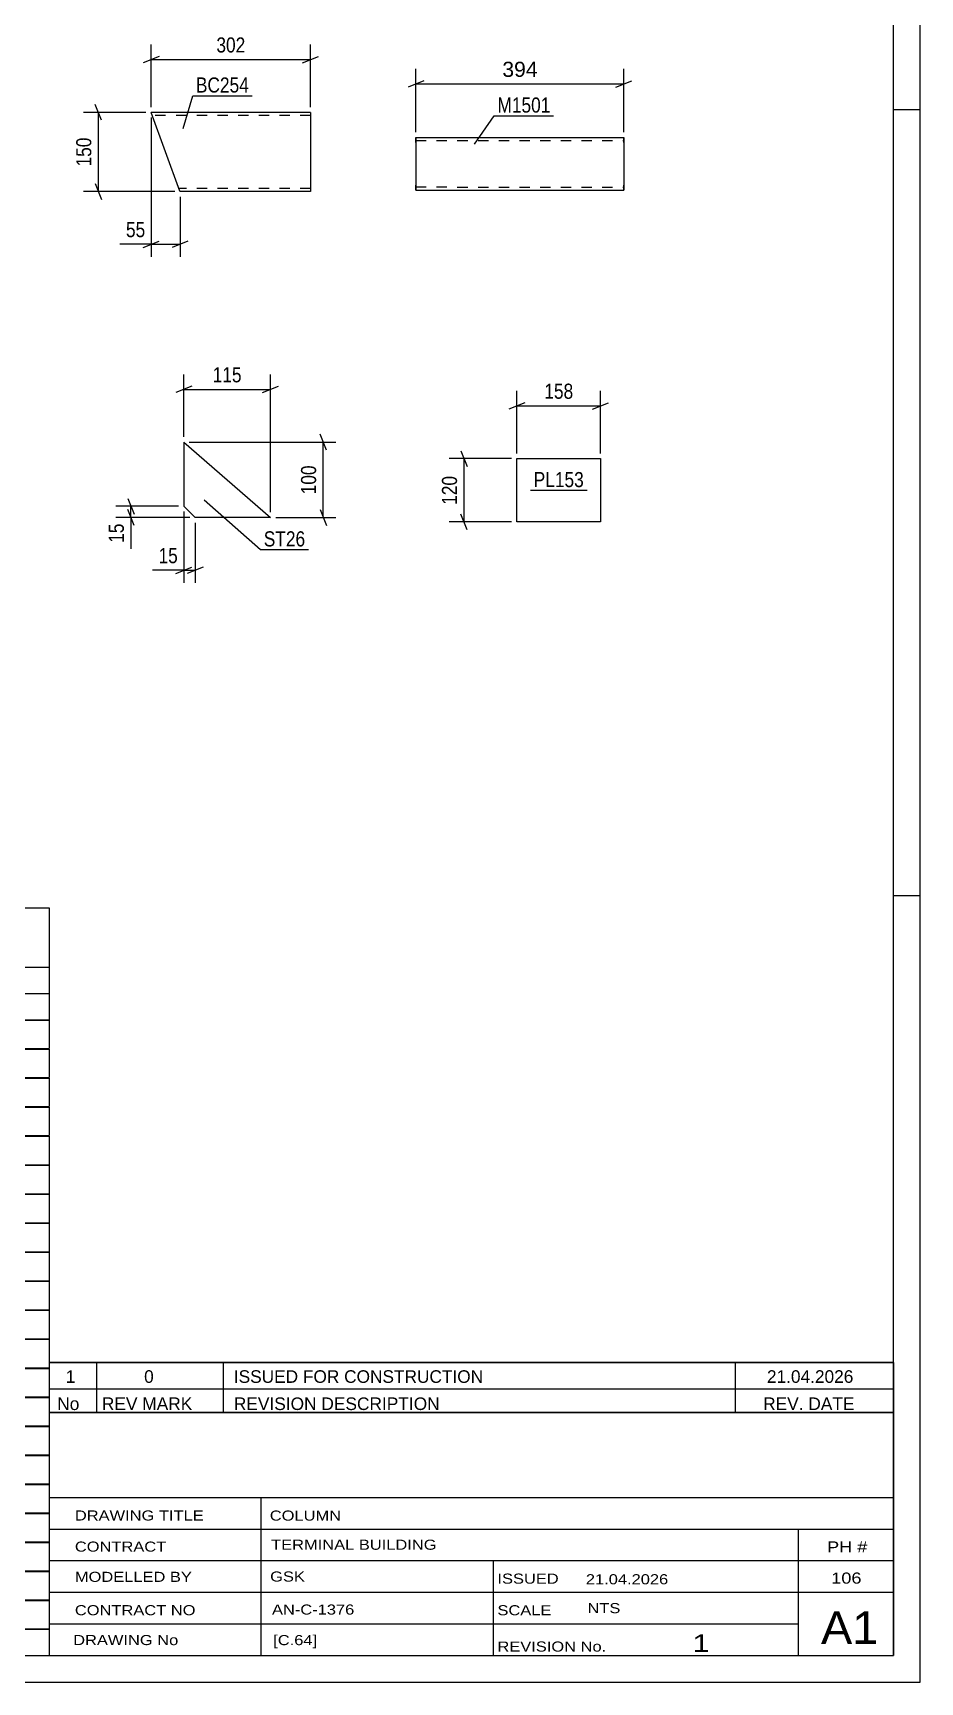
# Model space of a CAD drawing. Header units: millimetres. Extents: x 0 to 841, y 0 to 594.
# Drawn here: x 672.9 to 841, y 0 to 312.5 of the extents above; entities that cross this region are included whole.
import ezdxf

# ---------------------------------------------------------------- set-up
doc = ezdxf.new("R2010")
doc.units = ezdxf.units.MM
doc.linetypes.add('DXK_LINE_DOT2', pattern=[3.9198, 1.9599, -1.9599])
doc.styles.add('Arial', font='ARIAL.TTF', dxfattribs={"height": 0.2})
doc.styles.add('Arial Narrow', font='ARIALN.TTF', dxfattribs={"height": 0.2})

# ---------------------------------------------------------------- blocks, each defined once
blk = doc.blocks.new('Unknown-284856622-1130')
at = {"color": 5, "linetype": 'Continuous'}
for p, q in [((841, 0), (841, 594)), ((836, 5), (836, 589)), ((841, 298), (836, 298)), ((841, 149), (836, 149)), ((5, 5), (836, 5)), ((0, 0), (841, 0))]:
    blk.add_line(p, q, dxfattribs=at)
blk = doc.blocks.new('Part-284856622-6690 - 6686')
at = {"color": 2, "linetype": 'Continuous'}
for p, q in [((764.63, 219.86), (764.63, 231.86)), ((764.63, 231.86), (780.48, 231.86)), ((780.48, 231.86), (780.48, 219.86)), ((780.48, 219.86), (764.63, 219.86))]:
    blk.add_line(p, q, dxfattribs=at)
blk = doc.blocks.new('Part-284856622-6723 - 6717')
at = {"color": 2, "linetype": 'Continuous'}
for p, q in [((745.5, 292.75), (745.5, 292.75)), ((745.5, 292.75), (784.9, 292.74)), ((745.5, 292.66), (745.5, 292.75)), ((745.5, 292.4), (745.5, 292.66)), ((745.5, 292.01), (745.5, 292.4)), ((745.5, 292.01), (745.5, 283.49)), ((784.9, 292.74), (784.9, 292.74)), ((784.9, 292.74), (784.9, 292.65)), ((784.9, 292.65), (784.9, 292.39)), ((784.9, 292.39), (784.9, 292)), ((784.9, 292), (784.9, 283.48)), ((745.5, 283.1), (745.5, 283.49)), ((745.5, 282.84), (745.5, 283.1)), ((745.5, 282.75), (745.5, 282.84)), ((745.5, 282.75), (745.5, 282.75)), ((745.5, 282.75), (784.9, 282.74)), ((784.9, 283.48), (784.9, 283.09)), ((784.9, 283.09), (784.9, 282.83)), ((784.9, 282.83), (784.9, 282.74)), ((784.9, 282.74), (784.9, 282.74))]:
    blk.add_line(p, q, dxfattribs=at)
at = {"color": 7, "linetype": 'DXK_LINE_DOT2'}
for p, q in [((745.5, 292.75), (784.9, 292.74)), ((745.5, 292.75), (745.5, 292.66)), ((745.5, 292.66), (745.5, 292.4)), ((745.5, 292.4), (745.5, 292.01)), ((745.5, 292.15), (745.5, 292.15)), ((745.5, 292.15), (784.9, 292.14)), ((745.5, 292.15), (784.9, 292.14)), ((745.5, 292.1), (745.5, 292.15)), ((745.5, 292.1), (745.5, 292.15)), ((745.5, 292.1), (745.5, 283.72)), ((745.5, 292.01), (745.5, 292.1)), ((745.5, 292.01), (745.5, 283.4)), ((745.5, 291.97), (745.5, 292.01)), ((745.5, 291.78), (745.5, 291.97)), ((745.5, 291.78), (745.5, 283.53)), ((784.9, 292.65), (784.9, 292.74)), ((784.9, 292.39), (784.9, 292.65)), ((784.9, 292.14), (784.9, 292.39)), ((784.9, 292.14), (784.9, 283.71)), ((784.9, 292.14), (784.9, 292.14)), ((784.9, 292.09), (784.9, 292.14)), ((784.9, 292.09), (784.9, 292.14)), ((784.9, 292.09), (784.9, 283.71)), ((784.9, 292), (784.9, 292.09)), ((784.9, 291.96), (784.9, 292)), ((784.9, 291.77), (784.9, 291.96)), ((784.9, 291.77), (784.9, 283.51)), ((745.5, 283.53), (745.5, 283.72)), ((745.5, 283.53), (745.5, 283.4)), ((745.5, 283.4), (745.5, 283.53)), ((745.5, 283.4), (745.5, 283.35)), ((745.5, 283.35), (745.5, 283.4)), ((745.5, 283.4), (745.5, 283.1)), ((745.5, 283.35), (745.5, 283.35)), ((745.5, 283.35), (784.9, 283.34)), ((745.5, 283.35), (784.9, 283.34)), ((745.5, 283.1), (745.5, 282.84)), ((745.5, 282.84), (745.5, 282.75)), ((745.5, 282.75), (784.9, 282.74)), ((784.9, 283.51), (784.9, 283.71)), ((784.9, 283.09), (784.9, 283.71)), ((784.9, 283.51), (784.9, 283.38)), ((784.9, 283.38), (784.9, 283.51)), ((784.9, 283.38), (784.9, 283.34)), ((784.9, 283.34), (784.9, 283.38)), ((784.9, 283.34), (784.9, 283.34)), ((784.9, 282.83), (784.9, 283.09)), ((784.9, 282.74), (784.9, 282.83))]:
    blk.add_line(p, q, dxfattribs=at)
blk = doc.blocks.new('Part-284856622-6955 - 6949')
at = {"color": 2, "linetype": 'Continuous'}
for p, q in [((701.51, 234.98), (701.51, 222.84)), ((701.51, 234.98), (717.94, 220.7)), ((701.51, 222.84), (703.66, 220.7)), ((717.94, 220.7), (703.66, 220.7))]:
    blk.add_line(p, q, dxfattribs=at)
blk = doc.blocks.new('Part-284856622-14464 - 14463')
at = {"color": 2, "linetype": 'Continuous'}
for p, q in [((725.52, 297.49), (695.34, 297.49)), ((700.77, 282.58), (695.34, 297.49)), ((725.52, 297.49), (725.52, 282.49)), ((700.8, 282.49), (700.77, 282.58)), ((725.52, 282.49), (700.8, 282.49))]:
    blk.add_line(p, q, dxfattribs=at)
at = {"color": 7, "linetype": 'DXK_LINE_DOT2'}
for p, q in [((725.52, 297.4), (725.52, 297.49)), ((725.52, 296.89), (695.56, 296.89)), ((700.58, 283.09), (700.57, 283.13)), ((725.52, 283.09), (700.58, 283.09)), ((725.52, 283.09), (725.52, 283.13))]:
    blk.add_line(p, q, dxfattribs=at)
blk = doc.blocks.new('StraightDimension-284856622-6703 - 6686')
at = {"color": 7, "linetype": 'Continuous'}
for p, q in [((763.63, 231.86), (751.78, 231.86)), ((754.03, 233.36), (755.23, 230.36)), ((754.63, 219.86), (754.63, 231.86)), ((763.63, 219.86), (751.78, 219.86)), ((755.23, 218.36), (754.03, 221.36))]:
    blk.add_line(p, q, dxfattribs=at)
at = {"color": 0}
blk.add_wipeout([(753.88, 229.2), (749.68, 229.2), (749.68, 222.51), (753.88, 222.51)], dxfattribs=at)
at = {"color": 3, "style": 'Arial Narrow'}
blk.add_text('120', height=2.863, rotation=90.0002, dxfattribs=at).set_placement((753.28, 223.11))
blk = doc.blocks.new('StraightDimension-284856622-6692 - 6686')
at = {"color": 7, "linetype": 'Continuous'}
for p, q in [((764.63, 232.86), (764.63, 244.71)), ((780.48, 232.86), (780.48, 244.71)), ((766.13, 242.46), (763.13, 241.26)), ((764.63, 241.86), (780.48, 241.86)), ((778.98, 241.26), (781.98, 242.46))]:
    blk.add_line(p, q, dxfattribs=at)
at = {"color": 0}
blk.add_wipeout([(775.9, 242.61), (775.9, 246.81), (769.22, 246.81), (769.22, 242.61)], dxfattribs=at)
at = {"color": 3, "style": 'Arial Narrow'}
blk.add_text('158', height=2.863, dxfattribs=at).set_placement((769.82, 243.21))
blk = doc.blocks.new('StraightDimension-284856622-15100 - 6717')
at = {"color": 7, "linetype": 'Continuous'}
for p, q in [((747, 303.47), (744, 302.27)), ((745.5, 293.75), (745.5, 305.72)), ((783.4, 302.27), (786.4, 303.47)), ((784.9, 293.74), (784.9, 305.72)), ((745.5, 302.87), (784.9, 302.87))]:
    blk.add_line(p, q, dxfattribs=at)
at = {"color": 0}
blk.add_wipeout([(769.14, 303.62), (769.14, 307.82), (761.27, 307.82), (761.27, 303.62)], dxfattribs=at)
at = {"color": 3, "style": 'Arial'}
blk.add_text('394', height=2.865, dxfattribs=at).set_placement((761.87, 304.22))
blk = doc.blocks.new('StraightDimension-284856622-6984 - 6949')
at = {"color": 7, "linetype": 'Continuous'}
for p, q in [((701.51, 221.84), (701.51, 208.3)), ((703.66, 219.7), (703.66, 208.3)), ((700.01, 210.1), (703.01, 211.3)), ((701.51, 210.7), (703.66, 210.7)), ((705.16, 211.3), (702.16, 210.1))]:
    blk.add_line(p, q, dxfattribs=at)
at = {"color": 0}
blk.add_wipeout([(700.99, 211.45), (700.99, 215.65), (696.13, 215.65), (696.13, 211.45)], dxfattribs=at)
at = {"color": 7, "linetype": 'Continuous'}
blk.add_line((701.51, 210.7), (695.61, 210.7), dxfattribs=at)
blk.add_line((701.51, 210.7), (695.61, 210.7), dxfattribs=at)
at = {"color": 3, "style": 'Arial Narrow'}
blk.add_text('15', height=2.863, dxfattribs=at).set_placement((696.73, 212.05))
blk = doc.blocks.new('StraightDimension-284856622-6957 - 6949')
at = {"color": 7, "linetype": 'Continuous'}
for p, q in [((702.51, 234.98), (730.34, 234.98)), ((728.54, 233.48), (727.34, 236.48)), ((727.94, 220.7), (727.94, 234.98)), ((727.34, 222.2), (728.54, 219.2)), ((718.94, 220.7), (730.34, 220.7))]:
    blk.add_line(p, q, dxfattribs=at)
at = {"color": 0}
blk.add_wipeout([(727.19, 231.18), (722.99, 231.18), (722.99, 224.5), (727.19, 224.5)], dxfattribs=at)
at = {"color": 3, "style": 'Arial Narrow'}
blk.add_text('100', height=2.863, rotation=90.0002, dxfattribs=at).set_placement((726.59, 225.1))
blk = doc.blocks.new('StraightDimension-284856622-6966 - 6949')
at = {"color": 7, "linetype": 'Continuous'}
for p, q in [((700.51, 222.84), (688.66, 222.84)), ((690.91, 224.34), (692.11, 221.34)), ((692.11, 219.2), (690.91, 222.2)), ((691.51, 220.7), (691.51, 222.84)), ((702.66, 220.7), (688.66, 220.7))]:
    blk.add_line(p, q, dxfattribs=at)
at = {"color": 0}
blk.add_wipeout([(690.76, 220.17), (686.56, 220.17), (686.56, 215.31), (690.76, 215.31)], dxfattribs=at)
at = {"color": 7, "linetype": 'Continuous'}
blk.add_line((691.51, 220.7), (691.51, 214.79), dxfattribs=at)
blk.add_line((691.51, 220.7), (691.51, 214.79), dxfattribs=at)
at = {"color": 3, "style": 'Arial Narrow'}
blk.add_text('15', height=2.863, rotation=90.0002, dxfattribs=at).set_placement((690.16, 215.91))
blk = doc.blocks.new('StraightDimension-284856622-6977 - 6949')
at = {"color": 7, "linetype": 'Continuous'}
for p, q in [((701.51, 235.98), (701.51, 247.83)), ((717.94, 221.7), (717.94, 247.83)), ((703.01, 245.58), (700.01, 244.38)), ((701.51, 244.98), (717.94, 244.98)), ((716.44, 244.38), (719.44, 245.58))]:
    blk.add_line(p, q, dxfattribs=at)
at = {"color": 0}
blk.add_wipeout([(713.07, 245.73), (713.07, 249.93), (706.39, 249.93), (706.39, 245.73)], dxfattribs=at)
at = {"color": 3, "style": 'Arial Narrow'}
blk.add_text('115', height=2.863, dxfattribs=at).set_placement((706.99, 246.33))
blk = doc.blocks.new('StraightDimension-284856622-14615 - 14463')
at = {"color": 7, "linetype": 'Continuous'}
for p, q in [((695.34, 296.49), (695.34, 270.09)), ((700.8, 281.49), (700.8, 270.09)), ((693.84, 271.89), (696.84, 273.09)), ((695.34, 272.49), (700.8, 272.49)), ((702.3, 273.09), (699.3, 271.89))]:
    blk.add_line(p, q, dxfattribs=at)
at = {"color": 0}
blk.add_wipeout([(694.82, 273.24), (694.82, 277.44), (689.96, 277.44), (689.96, 273.24)], dxfattribs=at)
at = {"color": 7, "linetype": 'Continuous'}
blk.add_line((695.34, 272.49), (689.43, 272.49), dxfattribs=at)
blk.add_line((695.34, 272.49), (689.43, 272.49), dxfattribs=at)
at = {"color": 3, "style": 'Arial Narrow'}
blk.add_text('55', height=2.863, dxfattribs=at).set_placement((690.56, 273.84))
blk = doc.blocks.new('StraightDimension-284856622-14619 - 14463')
at = {"color": 7, "linetype": 'Continuous'}
for p, q in [((694.34, 297.49), (682.49, 297.49)), ((685.94, 295.99), (684.74, 298.99)), ((685.34, 282.49), (685.34, 297.49)), ((699.8, 282.49), (682.49, 282.49)), ((684.74, 283.99), (685.94, 280.99))]:
    blk.add_line(p, q, dxfattribs=at)
at = {"color": 0}
blk.add_wipeout([(684.59, 293.33), (680.39, 293.33), (680.39, 286.64), (684.59, 286.64)], dxfattribs=at)
at = {"color": 3, "style": 'Arial Narrow'}
blk.add_text('150', height=2.863, rotation=90.0002, dxfattribs=at).set_placement((683.99, 287.24))
blk = doc.blocks.new('StraightDimension-284856622-14625 - 14463')
at = {"color": 7, "linetype": 'Continuous'}
for p, q in [((695.34, 298.49), (695.34, 310.34)), ((725.52, 298.49), (725.52, 310.34)), ((696.84, 308.09), (693.84, 306.89)), ((695.34, 307.49), (725.52, 307.49)), ((724.02, 306.89), (727.02, 308.09))]:
    blk.add_line(p, q, dxfattribs=at)
at = {"color": 0}
blk.add_wipeout([(713.78, 308.24), (713.78, 312.44), (707.09, 312.44), (707.09, 308.24)], dxfattribs=at)
at = {"color": 3, "style": 'Arial Narrow'}
blk.add_text('302', height=2.863, dxfattribs=at).set_placement((707.69, 308.84))
blk = doc.blocks.new('Unknown-284856622-18833')
at = {"color": 7, "linetype": 'Continuous'}
for p, q in [((676, 51.05), (676, 5)), ((676, 51.05), (836, 51.05)), ((836, 51), (836, 5)), ((676, 35), (836, 35)), ((716.14, 35), (716.14, 5)), ((676, 29), (836, 29)), ((818, 5.05), (818, 29.05)), ((676, 23), (836, 23)), ((760.14, 23), (760.14, 5)), ((676, 17), (836, 17)), ((676, 11), (818, 11)), ((676, 5), (836, 5))]:
    blk.add_line(p, q, dxfattribs=at)
at = {"color": 7, "style": 'Arial Narrow'}
for s, height, width, p in [('DRAWING TITLE', 1.9089, 1.425378, (680.88, 30.61)), ('COLUMN', 1.909, 1.425378, (717.81, 30.59)), ('CONTRACT', 1.909, 1.425378, (680.88, 24.71)), ('TERMINAL BUILDING', 1.9089, 1.425378, (718.06, 25.07)), ('MODELLED BY', 1.9089, 1.425378, (680.88, 18.98)), ('GSK', 1.909, 1.425378, (717.88, 19.04)), ('ISSUED', 1.909, 1.425378, (760.94, 18.64)), ('21.04.2026', 1.909, 1.425378, (777.69, 18.52)), ('CONTRACT NO', 1.9089, 1.425378, (680.88, 12.66)), ('AN-C-1376', 1.909, 1.425378, (718.23, 12.78)), ('SCALE', 1.909, 1.425378, (760.94, 12.65)), ('A1', 6.204, 1.25, (822.24, 7.2)), ('DRAWING No', 1.909, 1.425378, (680.56, 7)), ('[C.64]', 1.909, 1.425378, (718.46, 6.99)), ('REVISION No.', 1.9089, 1.425378, (760.94, 5.77)), ('1', 3.34, 1.5, (797.91, 5.68))]:
    blk.add_text(s, height=height, dxfattribs=dict(at, width=width)).set_placement(p)
at = {"color": 7, "linetype": 'Continuous', "style": 'Arial Narrow'}
for s, height, width, p in [('PH #', 2.1, 1.42538, (823.4, 24.55)), ('106', 2.1, 1.42538, (824.19, 18.65)), ('NTS', 1.909, 1.425378, (778, 13.05))]:
    blk.add_text(s, height=height, dxfattribs=dict(at, width=width)).set_placement(p)
blk = doc.blocks.new('Unknown-284856622-18834')
at = {"color": 7, "linetype": 'Continuous'}
for p, q in [((516, 146.75), (676, 146.75)), ((516, 135.5), (516, 146.75)), ((676, 146.75), (676, 135.5)), ((516, 135.5), (676, 135.5)), ((516, 135.5), (516, 130.5)), ((676, 135.5), (676, 130.5)), ((516, 130.5), (676, 130.5)), ((516, 130.5), (516, 125.5)), ((540, 130.5), (540, 125.5)), ((575.5, 130.5), (575.5, 125.5)), ((601.5, 130.5), (601.5, 125.5)), ((614.5, 130.5), (614.5, 125.5)), ((632, 130.5), (632, 125.5)), ((654, 130.5), (654, 125.5)), ((676, 130.5), (676, 125.5)), ((516, 125.5), (676, 125.5)), ((516, 125.45), (516, 120.05)), ((516, 125.45), (676, 125.45)), ((540, 125.5), (540, 120)), ((575.5, 125.5), (575.5, 120)), ((601.5, 125.5), (601.5, 120)), ((614.5, 125.5), (614.5, 120)), ((632, 125.5), (632, 120)), ((654, 125.5), (654, 120)), ((676, 125.45), (676, 120.05)), ((516, 120.05), (676, 120.05)), ((516, 119.95), (516, 114.55)), ((516, 119.95), (676, 119.95)), ((540, 120), (540, 114.5)), ((575.5, 120), (575.5, 114.5)), ((601.5, 120), (601.5, 114.5)), ((614.5, 120), (614.5, 114.5)), ((632, 120), (632, 114.5)), ((654, 120), (654, 114.5)), ((676, 119.95), (676, 114.55)), ((516, 114.55), (676, 114.55)), ((516, 114.45), (516, 109.05)), ((516, 114.45), (676, 114.45)), ((540, 114.5), (540, 109)), ((575.5, 114.5), (575.5, 109)), ((601.5, 114.5), (601.5, 109)), ((614.5, 114.5), (614.5, 109)), ((632, 114.5), (632, 109)), ((654, 114.5), (654, 109)), ((676, 114.45), (676, 109.05)), ((516, 109.05), (676, 109.05)), ((516, 108.95), (516, 103.55)), ((516, 108.95), (676, 108.95)), ((540, 109), (540, 103.5)), ((575.5, 109), (575.5, 103.5)), ((601.5, 109), (601.5, 103.5)), ((614.5, 109), (614.5, 103.5)), ((632, 109), (632, 103.5)), ((654, 109), (654, 103.5)), ((676, 108.95), (676, 103.55)), ((516, 103.55), (676, 103.55)), ((516, 103.45), (516, 98.05)), ((516, 103.45), (676, 103.45)), ((540, 103.5), (540, 98)), ((575.5, 103.5), (575.5, 98)), ((601.5, 103.5), (601.5, 98)), ((614.5, 103.5), (614.5, 98)), ((632, 103.5), (632, 98)), ((654, 103.5), (654, 98)), ((676, 103.45), (676, 98.05)), ((516, 98.05), (676, 98.05)), ((516, 97.95), (516, 92.55)), ((516, 97.95), (676, 97.95)), ((540, 98), (540, 92.5)), ((575.5, 98), (575.5, 92.5)), ((601.5, 98), (601.5, 92.5)), ((614.5, 98), (614.5, 92.5)), ((632, 98), (632, 92.5)), ((654, 98), (654, 92.5)), ((676, 97.95), (676, 92.55)), ((516, 92.55), (676, 92.55)), ((516, 92.45), (516, 87.05)), ((516, 92.45), (676, 92.45)), ((540, 92.5), (540, 87)), ((575.5, 92.5), (575.5, 87)), ((601.5, 92.5), (601.5, 87)), ((614.5, 92.5), (614.5, 87)), ((632, 92.5), (632, 87)), ((654, 92.5), (654, 87)), ((676, 92.45), (676, 87.05)), ((516, 87.05), (676, 87.05)), ((516, 86.95), (516, 81.55)), ((516, 86.95), (676, 86.95)), ((540, 87), (540, 81.5)), ((575.5, 87), (575.5, 81.5)), ((601.5, 87), (601.5, 81.5)), ((614.5, 87), (614.5, 81.5)), ((632, 87), (632, 81.5)), ((654, 87), (654, 81.5)), ((676, 86.95), (676, 81.55)), ((516, 81.55), (676, 81.55)), ((516, 81.45), (516, 76.05)), ((516, 81.45), (676, 81.45)), ((540, 81.5), (540, 76)), ((575.5, 81.5), (575.5, 76)), ((601.5, 81.5), (601.5, 76)), ((614.5, 81.5), (614.5, 76)), ((632, 81.5), (632, 76)), ((654, 81.5), (654, 76)), ((676, 81.45), (676, 76.05)), ((516, 76.05), (676, 76.05)), ((516, 75.95), (516, 70.55)), ((516, 75.95), (676, 75.95)), ((540, 76), (540, 70.5)), ((575.5, 76), (575.5, 70.5)), ((601.5, 76), (601.5, 70.5)), ((614.5, 76), (614.5, 70.5)), ((632, 76), (632, 70.5)), ((654, 76), (654, 70.5)), ((676, 75.95), (676, 70.55)), ((516, 70.55), (676, 70.55)), ((516, 70.45), (516, 65.05)), ((516, 70.45), (676, 70.45)), ((540, 70.5), (540, 65)), ((575.5, 70.5), (575.5, 65)), ((601.5, 70.5), (601.5, 65)), ((614.5, 70.5), (614.5, 65)), ((632, 70.5), (632, 65)), ((654, 70.5), (654, 65)), ((676, 70.45), (676, 65.05)), ((516, 65.05), (676, 65.05)), ((516, 64.95), (516, 59.55)), ((516, 64.95), (676, 64.95)), ((540, 65), (540, 59.5)), ((575.5, 65), (575.5, 59.5)), ((601.5, 65), (601.5, 59.5)), ((614.5, 65), (614.5, 59.5)), ((632, 65), (632, 59.5)), ((654, 65), (654, 59.5)), ((676, 64.95), (676, 59.55)), ((516, 59.55), (676, 59.55)), ((516, 59.45), (516, 54.05)), ((516, 59.45), (676, 59.45)), ((540, 59.5), (540, 54)), ((575.5, 59.5), (575.5, 54)), ((601.5, 59.5), (601.5, 54)), ((614.5, 59.5), (614.5, 54)), ((632, 59.5), (632, 54)), ((654, 59.5), (654, 54)), ((676, 59.45), (676, 54.05)), ((516, 54.05), (676, 54.05)), ((516, 53.95), (516, 48.55)), ((516, 53.95), (676, 53.95)), ((540, 54), (540, 48.5)), ((575.5, 54), (575.5, 48.5)), ((601.5, 54), (601.5, 48.5)), ((614.5, 54), (614.5, 48.5)), ((632, 54), (632, 48.5)), ((654, 54), (654, 48.5)), ((676, 53.95), (676, 48.55)), ((516, 48.55), (676, 48.55)), ((516, 48.45), (516, 43.05)), ((516, 48.45), (676, 48.45)), ((540, 48.5), (540, 43)), ((575.5, 48.5), (575.5, 43)), ((601.5, 48.5), (601.5, 43)), ((614.5, 48.5), (614.5, 43)), ((632, 48.5), (632, 43)), ((654, 48.5), (654, 43)), ((676, 48.45), (676, 43.05)), ((516, 43.05), (676, 43.05)), ((516, 42.95), (516, 37.55)), ((516, 42.95), (676, 42.95)), ((540, 43), (540, 37.5)), ((575.5, 43), (575.5, 37.5)), ((601.5, 43), (601.5, 37.5)), ((614.5, 43), (614.5, 37.5)), ((632, 43), (632, 37.5)), ((654, 43), (654, 37.5)), ((676, 42.95), (676, 37.55)), ((516, 37.55), (676, 37.55)), ((516, 37.45), (516, 32.05)), ((516, 37.45), (676, 37.45)), ((540, 37.5), (540, 32)), ((575.5, 37.5), (575.5, 32)), ((601.5, 37.5), (601.5, 32)), ((614.5, 37.5), (614.5, 32)), ((632, 37.5), (632, 32)), ((654, 37.5), (654, 32)), ((676, 37.45), (676, 32.05)), ((516, 32.05), (676, 32.05)), ((516, 31.95), (516, 26.55)), ((516, 31.95), (676, 31.95)), ((540, 32), (540, 26.5)), ((575.5, 32), (575.5, 26.5)), ((601.5, 32), (601.5, 26.5)), ((614.5, 32), (614.5, 26.5)), ((632, 32), (632, 26.5)), ((654, 32), (654, 26.5)), ((676, 31.95), (676, 26.55)), ((516, 26.55), (676, 26.55)), ((516, 26.45), (516, 21.05)), ((516, 26.45), (676, 26.45)), ((540, 26.5), (540, 21)), ((575.5, 26.5), (575.5, 21)), ((601.5, 26.5), (601.5, 21)), ((614.5, 26.5), (614.5, 21)), ((632, 26.5), (632, 21)), ((654, 26.5), (654, 21)), ((676, 26.45), (676, 21.05)), ((516, 21.05), (676, 21.05)), ((516, 20.95), (516, 15.55)), ((516, 20.95), (676, 20.95)), ((540, 21), (540, 15.5)), ((575.5, 21), (575.5, 15.5)), ((601.5, 21), (601.5, 15.5)), ((614.5, 21), (614.5, 15.5)), ((632, 21), (632, 15.5)), ((654, 21), (654, 15.5)), ((676, 20.95), (676, 15.55)), ((516, 15.55), (676, 15.55)), ((516, 15.45), (516, 10.05)), ((516, 15.45), (676, 15.45)), ((540, 15.5), (540, 10)), ((575.5, 15.5), (575.5, 10)), ((601.5, 15.5), (601.5, 10)), ((614.5, 15.5), (614.5, 10)), ((632, 15.5), (632, 10)), ((654, 15.5), (654, 10)), ((676, 15.45), (676, 10.05)), ((516, 10.05), (676, 10.05)), ((516, 10), (676, 10)), ((516, 10), (516, 5)), ((632, 10), (632, 5)), ((654, 10), (654, 5)), ((676, 10), (676, 5)), ((516, 5), (676, 5))]:
    blk.add_line(p, q, dxfattribs=at)
at = {"color": 7, "style": 'Arial Narrow'}
for s, height, width, p in [('GENERAL NOTES & WELD DETAILS :', 2.8633, 1.4, (517.15, 139.06)), ('REFER TYP DRAWING TYP-01', 1.9089, 1.6, (600.7, 139.16)), ("MATERIAL LIST FOR ASSEMBLY MK'D", 1.9089, 1.6, (517.15, 131.56)), ('C64', 1.909, 1.794707, (612.2, 131.47)), ('1', 1.91, 1.794707, (638.08, 131.56)), ('No. Required', 1.9089, 1.6, (647.41, 131.56)), ('Mark', 1.909, 1.7, (517.34, 126.5)), ('Profile', 1.909, 1.7, (550.41, 126.5)), ('Material', 1.909, 1.7, (580.54, 126.56)), ('No.', 1.909, 1.7, (605.5, 126.56)), ('Length', 1.909, 1.7, (616, 126.56)), ('Area', 1.909, 1.7, (638.5, 126.56)), ('Weight', 1.909, 1.7, (658, 126.56))]:
    blk.add_text(s, height=height, dxfattribs=dict(at, width=width)).set_placement(p)
at = {"color": 7, "linetype": 'Continuous', "style": 'Arial Narrow'}
for s, height, width, p in [('C64', 1.909, 1.794707, (517.5, 121.06)), ('SHS1000*24', 1.909, 1.794707, (542, 121.06)), ('E350', 1.909, 1.794707, (581.74, 121.06)), ('1', 1.91, 1.794707, (605.86, 121.06)), ('12751', 1.909, 1.794707, (616.4, 121.06)), ('51.1', 1.909, 1.794707, (640.13, 121.06)), ('9378.5', 1.909, 1.794707, (656.77, 121.06)), ('BP3', 1.909, 1.794707, (517.5, 115.56)), ('PL25*1700', 1.909, 1.794707, (542, 115.56)), ('E350', 1.909, 1.794707, (581.74, 115.56)), ('1', 1.91, 1.794707, (605.86, 115.56)), ('1700', 1.909, 1.794707, (618.58, 115.56)), ('6.0', 1.909, 1.794707, (642.32, 115.56)), ('567.2', 1.909, 1.794707, (658.96, 115.56)), ('BC12', 1.909, 1.794707, (517.5, 110.06)), ('RHS300*200*12', 1.9089, 1.794707, (542, 110.06)), ('E350', 1.909, 1.794707, (581.74, 110.06)), ('1', 1.91, 1.794707, (605.86, 110.06)), ('1075', 1.909, 1.794707, (618.58, 110.06)), ('1.1', 1.909, 1.794707, (642.32, 110.06)), ('96.4', 1.909, 1.794707, (661.14, 110.06)), ('TC10', 1.909, 1.794707, (517.5, 104.56)), ('RHS300*200*12', 1.9089, 1.794707, (542, 104.56)), ('E350', 1.909, 1.794707, (581.74, 104.56)), ('1', 1.91, 1.794707, (605.86, 104.56)), ('1075', 1.909, 1.794707, (618.58, 104.56)), ('1.1', 1.909, 1.794707, (642.32, 104.56)), ('96.4', 1.909, 1.794707, (661.14, 104.56)), ('SP5', 1.909, 1.794707, (517.5, 99.06)), ('PL25*440', 1.909, 1.794707, (542, 99.06)), ('E350', 1.909, 1.794707, (581.74, 99.06)), ('2', 1.91, 1.794707, (605.86, 99.06)), ('540', 1.909, 1.794707, (620.77, 99.06)), ('0.5', 1.909, 1.794707, (642.32, 99.06)), ('93.3', 1.909, 1.794707, (661.14, 99.06)), ('SP20', 1.909, 1.794707, (517.5, 93.56)), ('PL20*380', 1.909, 1.794707, (542, 93.56)), ('E350', 1.909, 1.794707, (581.74, 93.56)), ('4', 1.91, 1.794707, (605.86, 93.56)), ('380', 1.909, 1.794707, (620.77, 93.56)), ('0.3', 1.909, 1.794707, (642.32, 93.56)), ('90.7', 1.909, 1.794707, (661.14, 93.56)), ('ST1', 1.909, 1.794707, (517.5, 88.06)), ('PL20*300', 1.909, 1.794707, (542, 88.06)), ('E350', 1.909, 1.794707, (581.74, 88.06)), ('8', 1.91, 1.794707, (605.86, 88.06)), ('300', 1.909, 1.794707, (620.77, 88.06)), ('0.1', 1.909, 1.794707, (642.32, 88.06)), ('63.6', 1.909, 1.794707, (661.14, 88.06)), ('SP6', 1.909, 1.794707, (517.5, 82.56)), ('PL25*300', 1.909, 1.794707, (542, 82.56)), ('E350', 1.909, 1.794707, (581.74, 82.56)), ('2', 1.91, 1.794707, (605.86, 82.56)), ('440', 1.909, 1.794707, (620.77, 82.56)), ('0.3', 1.909, 1.794707, (642.32, 82.56)), ('51.8', 1.909, 1.794707, (661.14, 82.56)), ('PL101', 1.909, 1.794707, (517.5, 77.06)), ('PL6*990', 1.909, 1.794707, (542, 77.06)), ('E350', 1.909, 1.794707, (581.74, 77.06)), ('1', 1.91, 1.794707, (605.86, 77.06)), ('990', 1.909, 1.794707, (620.77, 77.06)), ('2.0', 1.909, 1.794707, (642.32, 77.06)), ('46.2', 1.909, 1.794707, (661.14, 77.06)), ('BC1', 1.909, 1.794707, (517.5, 71.56)), ('RHS300*200*12', 1.9089, 1.794707, (542, 71.56)), ('E350', 1.909, 1.794707, (581.74, 71.56)), ('1', 1.91, 1.794707, (605.86, 71.56)), ('475', 1.909, 1.794707, (620.77, 71.56)), ('0.5', 1.909, 1.794707, (642.32, 71.56)), ('42.6', 1.909, 1.794707, (661.14, 71.56)), ('TC7', 1.909, 1.794707, (517.5, 66.06)), ('RHS300*200*12', 1.9089, 1.794707, (542, 66.06)), ('E350', 1.909, 1.794707, (581.74, 66.06)), ('1', 1.91, 1.794707, (605.86, 66.06)), ('475', 1.909, 1.794707, (620.77, 66.06)), ('0.5', 1.909, 1.794707, (642.32, 66.06)), ('42.6', 1.909, 1.794707, (661.14, 66.06)), ('ST5', 1.909, 1.794707, (517.5, 60.56)), ('PL12*120', 1.909, 1.794707, (542, 60.56)), ('E350', 1.909, 1.794707, (581.74, 60.56)), ('32', 1.909, 1.794707, (604.76, 60.56)), ('120', 1.909, 1.794707, (620.77, 60.56)), ('0.0', 1.909, 1.794707, (642.32, 60.56)), ('21.4', 1.909, 1.794707, (661.14, 60.56)), ('TC450', 1.909, 1.794707, (517.5, 55.06)), ('SHS150*8', 1.909, 1.794707, (542, 55.06)), ('E350', 1.909, 1.794707, (581.74, 55.06)), ('1', 1.91, 1.794707, (605.86, 55.06)), ('560', 1.909, 1.794707, (620.77, 55.06)), ('0.3', 1.909, 1.794707, (642.32, 55.06)), ('19.0', 1.909, 1.794707, (661.14, 55.06)), ('TC473', 1.909, 1.794707, (517.5, 49.56)), ('SHS150*8', 1.909, 1.794707, (542, 49.56)), ('E350', 1.909, 1.794707, (581.74, 49.56)), ('1', 1.91, 1.794707, (605.86, 49.56)), ('556', 1.909, 1.794707, (620.77, 49.56)), ('0.3', 1.909, 1.794707, (642.32, 49.56)), ('18.9', 1.909, 1.794707, (661.14, 49.56)), ('ST26', 1.909, 1.794707, (517.5, 44.06)), ('PL8*100', 1.909, 1.794707, (542, 44.06)), ('E350', 1.909, 1.794707, (581.74, 44.06)), ('32', 1.909, 1.794707, (604.76, 44.06)), ('115', 1.909, 1.794707, (620.77, 44.06)), ('0.0', 1.909, 1.794707, (642.32, 44.06)), ('11.3', 1.909, 1.794707, (661.14, 44.06)), ('PL152', 1.909, 1.794707, (517.5, 38.56)), ('PL12*158', 1.909, 1.794707, (542, 38.56)), ('E350', 1.909, 1.794707, (581.74, 38.56)), ('4', 1.91, 1.794707, (605.86, 38.56)), ('207', 1.909, 1.794707, (620.77, 38.56)), ('0.1', 1.909, 1.794707, (642.32, 38.56)), ('9.8', 1.909, 1.794707, (663.33, 38.56)), ('BC46', 1.909, 1.794707, (517.5, 33.06)), ('SHS150*6', 1.909, 1.794707, (542, 33.06)), ('E350', 1.909, 1.794707, (581.74, 33.06)), ('1', 1.91, 1.794707, (605.86, 33.06)), ('300', 1.909, 1.794707, (620.77, 33.06)), ('0.2', 1.909, 1.794707, (642.32, 33.06)), ('7.4', 1.909, 1.794707, (663.33, 33.06)), ('BC254', 1.909, 1.794707, (517.5, 27.56)), ('SHS150*6', 1.909, 1.794707, (542, 27.56)), ('E350', 1.909, 1.794707, (581.74, 27.56)), ('1', 1.91, 1.794707, (605.86, 27.56)), ('302', 1.909, 1.794707, (620.77, 27.56)), ('0.2', 1.909, 1.794707, (642.32, 27.56)), ('7.4', 1.909, 1.794707, (663.33, 27.56)), ('M1501', 1.909, 1.794707, (517.5, 22.06)), ('RHS100*100*6', 1.9089, 1.794707, (542, 22.06)), ('E350', 1.909, 1.794707, (581.74, 22.06)), ('1', 1.91, 1.794707, (605.86, 22.06)), ('394', 1.909, 1.794707, (620.77, 22.06)), ('0.2', 1.909, 1.794707, (642.32, 22.06)), ('7.0', 1.909, 1.794707, (663.33, 22.06)), ('M1439', 1.909, 1.794707, (517.5, 16.56)), ('RHS100*100*6', 1.9089, 1.794707, (542, 16.56)), ('E350', 1.909, 1.794707, (581.74, 16.56)), ('1', 1.91, 1.794707, (605.86, 16.56)), ('390', 1.909, 1.794707, (620.77, 16.56)), ('0.2', 1.909, 1.794707, (642.32, 16.56)), ('6.9', 1.909, 1.794707, (663.33, 16.56)), ('PL153', 1.909, 1.794707, (517.5, 11.06)), ('PL10*120', 1.909, 1.794707, (542, 11.06)), ('E350', 1.909, 1.794707, (581.74, 11.06)), ('4', 1.91, 1.794707, (605.86, 11.06)), ('158', 1.909, 1.794707, (620.77, 11.06)), ('0.0', 1.909, 1.794707, (642.32, 11.06)), ('6.0', 1.909, 1.794707, (663.33, 11.06)), ('Total', 1.909, 1.7, (618.33, 6.5)), ('68.8', 1.909, 1.794707, (639.64, 6.5)), ('106***', 1.909, 1.794707, (657.65, 6.5))]:
    blk.add_text(s, height=height, dxfattribs=dict(at, width=width)).set_placement(p)
blk = doc.blocks.new('Unknown-284856622-18836')
at = {"color": 7, "linetype": 'Continuous'}
for p, q in [((676, 60.55), (836, 60.55)), ((836, 60.55), (676, 60.55)), ((676, 60.55), (676, 55.55)), ((685, 60.55), (685, 55.55)), ((709, 60.55), (709, 55.55)), ((806, 60.55), (806, 55.55)), ((836, 60.55), (836, 55.55)), ((676, 55.55), (836, 55.55)), ((676, 55.55), (676, 51.05)), ((676, 55.55), (836, 55.55)), ((685, 55.55), (685, 51.05)), ((709, 55.55), (709, 51.05)), ((806, 55.55), (806, 51.05)), ((836, 55.55), (836, 51.05)), ((836, 51.05), (676, 51.05))]:
    blk.add_line(p, q, dxfattribs=at)
at = {"color": 7, "linetype": 'Continuous', "style": 'Arial Narrow'}
for s, height, width, p in [('1', 2.39, 1.196471, (679.16, 56.7)), ('0', 2.39, 1.196471, (694, 56.7)), ('ISSUED FOR CONSTRUCTION', 2.3861, 1.196471, (711, 56.7)), ('21.04.2026', 2.386, 1.196471, (812, 56.7)), ('No', 2.386, 1.2, (677.54, 51.55)), ('REV MARK', 2.386, 1.2, (686, 51.55)), ('REVISION DESCRIPTION', 2.3861, 1.2, (711, 51.55)), ('REV. DATE', 2.386, 1.2, (811.28, 51.55))]:
    blk.add_text(s, height=height, dxfattribs=dict(at, width=width)).set_placement(p)
blk = doc.blocks.new('Mark-284856622-6688 - 6686')
at = {"color": 0}
blk.add_wipeout([(777.31, 226.46), (777.31, 229.46), (767.81, 229.46), (767.81, 226.46)], dxfattribs=at)
blk.add_wipeout([(777.31, 226.46), (777.31, 229.46), (767.81, 229.46), (767.81, 226.46)], dxfattribs=at)
at = {"color": 30, "linetype": 'Continuous'}
blk.add_line((767.21, 225.86), (777.91, 225.86), dxfattribs=at)
at = {"color": 3, "style": 'Arial Narrow'}
blk.add_text('PL153', height=2.863, dxfattribs=at).set_placement((767.81, 226.46))
blk = doc.blocks.new('Mark-284856622-6719 - 6717')
at = {"color": 0}
blk.add_wipeout([(770.99, 297.45), (770.99, 300.45), (760.94, 300.45), (760.94, 297.45)], dxfattribs=at)
blk.add_wipeout([(770.99, 297.45), (770.99, 300.45), (760.94, 300.45), (760.94, 297.45)], dxfattribs=at)
at = {"color": 30, "linetype": 'Continuous'}
for p, q in [((756.62, 291.48), (760.34, 296.85)), ((760.34, 296.85), (771.59, 296.85))]:
    blk.add_line(p, q, dxfattribs=at)
at = {"color": 3, "style": 'Arial Narrow'}
blk.add_text('M1501', height=2.863, dxfattribs=at).set_placement((760.94, 297.45))
blk = doc.blocks.new('Mark-284856622-6951 - 6949')
at = {"color": 0}
blk.add_wipeout([(724.52, 215.23), (724.52, 218.23), (716.67, 218.23), (716.67, 215.23)], dxfattribs=at)
blk.add_wipeout([(724.52, 215.23), (724.52, 218.23), (716.67, 218.23), (716.67, 215.23)], dxfattribs=at)
at = {"color": 30, "linetype": 'Continuous'}
for p, q in [((705.38, 224.06), (716.07, 214.63)), ((716.07, 214.63), (725.12, 214.63))]:
    blk.add_line(p, q, dxfattribs=at)
at = {"color": 3, "style": 'Arial Narrow'}
blk.add_text('ST26', height=2.863, dxfattribs=at).set_placement((716.67, 215.23))
blk = doc.blocks.new('Mark-284856622-14711 - 14463')
at = {"color": 0}
blk.add_wipeout([(713.86, 301.25), (713.86, 304.25), (703.81, 304.25), (703.81, 301.25)], dxfattribs=at)
blk.add_wipeout([(713.86, 301.25), (713.86, 304.25), (703.81, 304.25), (703.81, 301.25)], dxfattribs=at)
at = {"color": 30, "linetype": 'Continuous'}
for p, q in [((701.41, 294.46), (703.21, 300.65)), ((703.21, 300.65), (714.46, 300.65))]:
    blk.add_line(p, q, dxfattribs=at)
at = {"color": 3, "style": 'Arial Narrow'}
blk.add_text('BC254', height=2.863, dxfattribs=at).set_placement((703.81, 301.25))

msp = doc.modelspace()

# ---------------------------------------------------------------- block references
for name in ['Unknown-284856622-1130', 'Part-284856622-14464 - 14463', 'Part-284856622-6723 - 6717', 'Part-284856622-6955 - 6949', 'Part-284856622-6690 - 6686', 'Unknown-284856622-18834', 'Unknown-284856622-18836', 'Unknown-284856622-18833']:
    msp.add_blockref(name, (0, 0))

# ---------------------------------------------------------------- next in the draw order: block references
for name in ['StraightDimension-284856622-15100 - 6717', 'StraightDimension-284856622-14615 - 14463', 'StraightDimension-284856622-6703 - 6686', 'Mark-284856622-6688 - 6686', 'StraightDimension-284856622-6984 - 6949']:
    msp.add_blockref(name, (0, 0))

# ---------------------------------------------------------------- next in the draw order: block references
for name in ['Mark-284856622-6719 - 6717', 'StraightDimension-284856622-14619 - 14463', 'StraightDimension-284856622-6692 - 6686', 'StraightDimension-284856622-6957 - 6949']:
    msp.add_blockref(name, (0, 0))

# ---------------------------------------------------------------- next in the draw order: block references
for name in ['StraightDimension-284856622-14625 - 14463', 'StraightDimension-284856622-6966 - 6949']:
    msp.add_blockref(name, (0, 0))

# ---------------------------------------------------------------- next in the draw order: block references
for name in ['Mark-284856622-14711 - 14463', 'StraightDimension-284856622-6977 - 6949']:
    msp.add_blockref(name, (0, 0))

# ---------------------------------------------------------------- next in the draw order: block references
msp.add_blockref('Mark-284856622-6951 - 6949', (0, 0))

doc.saveas('drawing.dxf')
